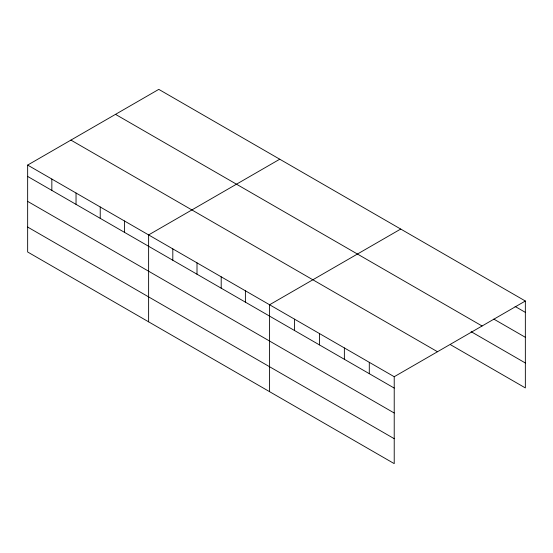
<?xml version="1.0" encoding="UTF-8"?>
<svg xmlns="http://www.w3.org/2000/svg" width="553" height="553" viewBox="0 0 553 553"><rect width="100%" height="100%" fill="white"/><g stroke="black" fill="none" stroke-linecap="round" stroke-linejoin="round"><path stroke-width="0.83" d="M394.22 413.008L394.22 376.717L27.65 165.084L27.65 251.988L394.22 463.628L394.22 413.008L27.65 201.375M450.571 344.747L525.35 387.916L525.35 301.012L158.78 89.372L27.65 165.084M279.749 159.216L148.619 234.921L148.619 321.825M400.718 229.053L269.588 304.765L269.588 391.669M394.22 376.717L525.35 301.012M515.085 306.445L525.35 312.369M493.822 319.102L525.35 337.302M115.508 114.36L482.078 325.994M471.101 331.662L525.35 362.989M70.922 140.096L437.492 351.736M27.65 176.442L394.22 388.075M27.65 227.055L394.22 438.695M369.293 362.326L369.293 373.69M344.367 347.934L344.367 359.298M319.44 333.542L319.44 344.906M294.514 319.157L294.514 330.514M245.394 290.795L245.394 302.152M221.2 276.825L221.2 288.182M197.006 262.862L197.006 274.219M172.812 248.891L172.812 260.249M124.425 220.951L124.425 232.315M100.231 206.988L100.231 218.345M76.038 193.018L76.038 204.375M51.844 179.048L51.844 190.412"/></g></svg>
